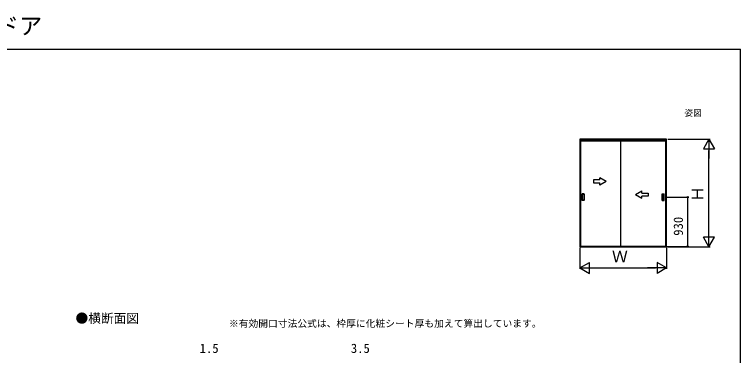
# Model space of a CAD drawing. Units: millimetres, scale not verified. Extents: x -525 to 525, y -783 to 779.
# Drawn here: x -161 to 525, y 457 to 779 of the extents above; entities that cross this region are included whole.
import ezdxf
from ezdxf.enums import TextEntityAlignment as Align

# ---------------------------------------------------------------- set-up
doc = ezdxf.new("R2010")
doc.units = ezdxf.units.MM
doc.header["$LTSCALE"] = 4
for name, color, linetype in [('0-2_USER1', 3, 'Continuous'), ('0-6_YKK_A1', 4, 'Continuous'), ('0-7_YKK_D', 6, 'Continuous'), ('0-8_YKK_ZWAK', 7, 'Continuous')]:
    doc.layers.add(name, color=color, linetype=linetype)
doc.styles.add('ＭＳ ゴシック', font='')
doc.styles.get('ＭＳ ゴシック').set_extended_font_data('MS Gothic')

msp = doc.modelspace()

# ---------------------------------------------------------------- linework, layer by layer
at = {"layer": '0-6_YKK_A1'}
for p, q in [((373.876, 560.319), (373.876, 660.519)), ((454.376, 660.519), (373.876, 660.519)), ((454.201, 661.569), (374.051, 661.569)), ((374.051, 660.369), (454.201, 660.369)), ((374.051, 660.219), (454.201, 660.219)), ((411.576, 660.519), (411.576, 560.319)), ((454.376, 560.319), (454.376, 660.519)), ((397.963, 621.731), (391.963, 625.195)), ((391.963, 623.231), (391.963, 625.195)), ((397.963, 621.731), (391.963, 618.267)), ((391.963, 618.267), (391.963, 620.231)), ((425.838, 609.219), (431.838, 612.683)), ((431.838, 610.719), (431.838, 612.683)), ((375.276, 603.619), (375.276, 610.019)), ((377.326, 610.069), (375.326, 610.069)), ((375.576, 604.119), (375.576, 609.519)), ((375.626, 609.569), (377.026, 609.569)), ((377.026, 604.069), (375.626, 604.069)), ((377.076, 609.519), (377.076, 604.119)), ((377.376, 603.619), (377.376, 610.019)), ((425.838, 609.219), (431.838, 605.755)), ((431.838, 605.755), (431.838, 607.719)), ((450.876, 603.619), (450.876, 610.019)), ((450.926, 610.069), (452.926, 610.069)), ((451.176, 609.519), (451.176, 604.119)), ((452.626, 609.569), (451.226, 609.569)), ((451.226, 604.069), (452.626, 604.069)), ((452.676, 604.119), (452.676, 609.519)), ((452.976, 603.619), (452.976, 610.019)), ((377.326, 603.569), (375.326, 603.569)), ((450.926, 603.569), (452.926, 603.569)), ((454.376, 560.319), (373.876, 560.319)), ((454.201, 560.119), (374.051, 560.119))]:
    msp.add_line(p, q, dxfattribs=at)
msp.add_lwpolyline([(373.051, 559.919), (374.051, 559.919), (374.051, 661.569), (373.051, 661.569)], close=True, dxfattribs=at)
for points in [[(374.051, 559.919), (455.201, 559.919), (455.201, 661.569), (454.201, 661.569), (454.201, 559.919)], [(391.963, 623.231), (385.963, 623.231), (385.963, 620.231), (391.963, 620.231)], [(431.838, 610.719), (437.838, 610.719), (437.838, 607.719), (431.838, 607.719)]]:
    msp.add_lwpolyline(points, dxfattribs=at)
for centre, start, end in [((375.326, 610.019), 90, 180), ((375.626, 609.519), 90, 180), ((375.626, 604.119), 180, 270), ((377.026, 609.519), 0, 90), ((377.026, 604.119), 270, 0), ((377.326, 610.019), 0, 90), ((450.926, 610.019), 90, 180), ((451.226, 609.519), 90, 180), ((451.226, 604.119), 180, 270), ((452.626, 609.519), 360, 90), ((452.626, 604.119), 270, 360), ((452.926, 610.019), 0, 90), ((375.326, 603.619), 180, 270), ((377.326, 603.619), 270, 0), ((450.926, 603.619), 180, 270), ((452.926, 603.619), 270, 0)]:
    msp.add_arc(centre, 0.05, start, end, dxfattribs=at)
at = {"layer": '0-7_YKK_D'}
for p, q in [((456.201, 661.569), (496.201, 661.569)), ((495.201, 661.569), (489.951, 652.476)), ((495.201, 661.569), (500.451, 652.476)), ((495.201, 661.569), (495.201, 643.382)), ((489.951, 652.476), (500.451, 652.476)), ((495.201, 570.419), (495.201, 651.069)), ((455.757, 606.819), (476.201, 606.819)), ((475.201, 560.319), (475.201, 606.819)), ((495.201, 559.919), (495.201, 578.105)), ((495.201, 559.919), (489.951, 569.012)), ((500.451, 569.012), (489.951, 569.012)), ((495.201, 559.919), (500.451, 569.012)), ((373.051, 558.919), (373.051, 538.919)), ((455.201, 558.919), (455.201, 538.919)), ((455.426, 560.319), (476.201, 560.319)), ((456.201, 559.919), (496.201, 559.919)), ((373.051, 539.919), (382.144, 545.169)), ((382.144, 534.669), (382.144, 545.169)), ((455.201, 539.919), (446.107, 545.169)), ((446.107, 545.169), (446.107, 534.669)), ((373.051, 539.919), (382.144, 534.669)), ((373.051, 539.919), (391.237, 539.919)), ((383.551, 539.919), (444.701, 539.919)), ((455.201, 539.919), (437.014, 539.919)), ((455.201, 539.919), (446.107, 534.669))]:
    msp.add_line(p, q, dxfattribs=at)
for centre in [(475.201, 606.819), (475.201, 560.319)]:
    msp.add_circle(centre, 0.637, dxfattribs=at)
at = {"layer": '0-8_YKK_ZWAK'}
msp.add_line((-525, 746.7), (525, 746.7), dxfattribs=at)
msp.add_lwpolyline([(-525, -783.3), (525, -783.3), (525, 746.7)], dxfattribs=at)

# ---------------------------------------------------------------- texts
at = {"layer": '0-2_USER1', "style": 'ＭＳ ゴシック'}
for s, height, p in [('Smayell（スマエル）クローゼットドア', 16.13, (-519.875, 755.825)), ('姿図', 5.865, (472, 681.7)), ('●横断面図', 8.798, (-103.636, 485.268)), ('※有効開口寸法公式は、枠厚に化粧シート厚も加えて算出しています。', 6.598, (41.408, 482.076))]:
    msp.add_text(s, height=height, dxfattribs=at).set_placement(p, align=Align.BOTTOM_LEFT)
at = {"layer": '0-7_YKK_D', "style": 'ＭＳ ゴシック'}
for s, height, p in [('Ｈ', 11, (493.201, 602.392)), ('930', 8.798, (473.201, 570.307))]:
    msp.add_text(s, height=height, rotation=90, dxfattribs=at).set_placement(p, align=Align.BOTTOM_LEFT)
for s, height, p in [('Ｗ', 11, (403.472, 541.919)), ('1.5', 8.798, (13.712, 456.9)), ('3.5', 8.798, (156.644, 456.9))]:
    msp.add_text(s, height=height, dxfattribs=at).set_placement(p, align=Align.BOTTOM_LEFT)

doc.saveas('drawing.dxf')
